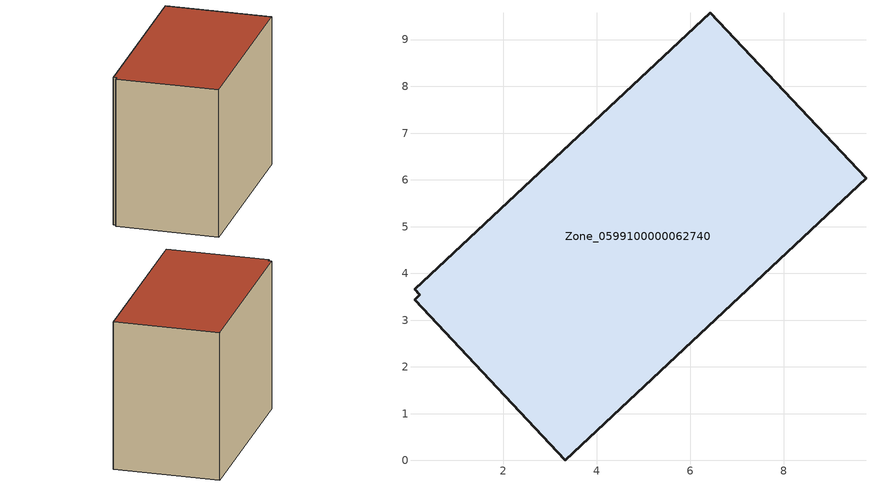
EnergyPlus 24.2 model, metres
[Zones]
Zone_0599100000062740
 floor ground (C_G): 9.76,6.03 3.33,0 0.11,3.44 0.22,3.54 0.12,3.66 6.43,9.58 z0
 wall outside (C_F): 9.76,6.03 6.43,9.58 0.12,3.66 0.22,3.54 0.11,3.44 3.33,0 9.76,6.03 z0:7.02
 roof outside (C_R): 3.33,0 9.76,6.03 6.43,9.58 0.12,3.66 0.22,3.54 0.11,3.44 z7.02
[BUILDING]
Pand.0599100000062740: North Axis=0; Terrain=City; Loads Convergence Tolerance Value=0.04; Temperature Convergence Tolerance Value=0.4; Solar Distribution=FullExterior; Maximum Number of Warmup Days=25; Minimum Number of Warmup Days=1
[Site:Location]
Rotterdam.The.Hague.AP_ZH_NLD Design_Conditions: Latitude=51.96; Longitude=4.45; Time Zone=1; Elevation=-4.5
[SITE:GROUNDTEMPERATURE:BUILDINGSURFACE]
18, 18, 18, 18, 18, 18, 18, 18, 18, 18, 18, 18
[MATERIAL] Thermal Absorptance=0.9; Solar Absorptance=0.7; Visible Absorptance=0.7
Name | Roughness | Thickness | Conductivity | Density | Specific Heat
G.TI.1946 | MediumSmooth | 0.15 | 1 | 540 | 1210
F.TI.1946 | Rough | 0.3 | 0.857143 | 1920 | 840
R.TI.1946 | MediumRough | 0.2 | 0.1 | 1500 | 1000
[CONSTRUCTION]
C_G: G.TI.1946
C_F: F.TI.1946
C_R: R.TI.1946
[ZONE]
Zone_0599100000062740: Type=1; Multiplier=1; Ceiling Height=Autocalculate; Volume=Autocalculate; Floor Area=autocalculate; Part of Total Floor Area=Yes
[ZONEINFILTRATION:DESIGNFLOWRATE]
Infil_Zone_0599100000062740: Zone or ZoneList or Space or SpaceList=Zone_0599100000062740; Schedule=AlwaysOn; Design Flow Rate Calculation Method=Flow/Area; Flow Rate per Floor Area=0.003; Constant Term Coefficient=1; Temperature Term Coefficient=0; Velocity Term Coefficient=0; Velocity Squared Term Coefficient=0
[HVACTEMPLATE:ZONE:IDEALLOADSAIRSYSTEM]
Zone_0599100000062740: Maximum Heating Supply Air Temperature=50; Minimum Cooling Supply Air Temperature=13; Maximum Heating Supply Air Humidity Ratio=0.0156; Minimum Cooling Supply Air Humidity Ratio=0.0077; Heating Limit=NoLimit; Cooling Limit=NoLimit; Dehumidification Control Type=ConstantSensibleHeatRatio; Cooling Sensible Heat Ratio=0.7; Dehumidification Setpoint=60; Humidification Control Type=None; Humidification Setpoint=30; Outdoor Air Method=None; Outdoor Air Flow Rate per Person=0.00944; Outdoor Air Flow Rate per Zone Floor Area=0; Outdoor Air Flow Rate per Zone=0; Demand Controlled Ventilation Type=None; Outdoor Air Economizer Type=NoEconomizer; Heat Recovery Type=None; Sensible Heat Recovery Effectiveness=0.7; Latent Heat Recovery Effectiveness=0.65
[ZONECONTROL:THERMOSTAT]
ThermostatControl_Zone_0599100000062740: Zone or ZoneList=Zone_0599100000062740; Control Type Schedule=DualSetpointControlType; Control 1=Thermostat_Zone_0599100000062740; Temperature Difference Between Cutout And Setpoint=0
[THERMOSTATSETPOINT:DUALSETPOINT]
Thermostat_Zone_0599100000062740: Heating Setpoint Temperature Schedule=HeatingSetpoint_Zone_0599100000062740; Cooling Setpoint Temperature Schedule=CoolingSetpoint_Zone_0599100000062740
[SCHEDULE:COMPACT]
HeatingSetpoint_Zone_0599100000062740: Through: 12/31, For: AllDays, Until: 24:00, 21
CoolingSetpoint_Zone_0599100000062740: Through: 12/31, For: AllDays, Until: 24:00, 24
DualSetpointControlType: Through: 12/31, For: AllDays, Until: 24:00, 4
AlwaysOn: Through: 12/31, For: AllDays, Until: 24:00, 1
